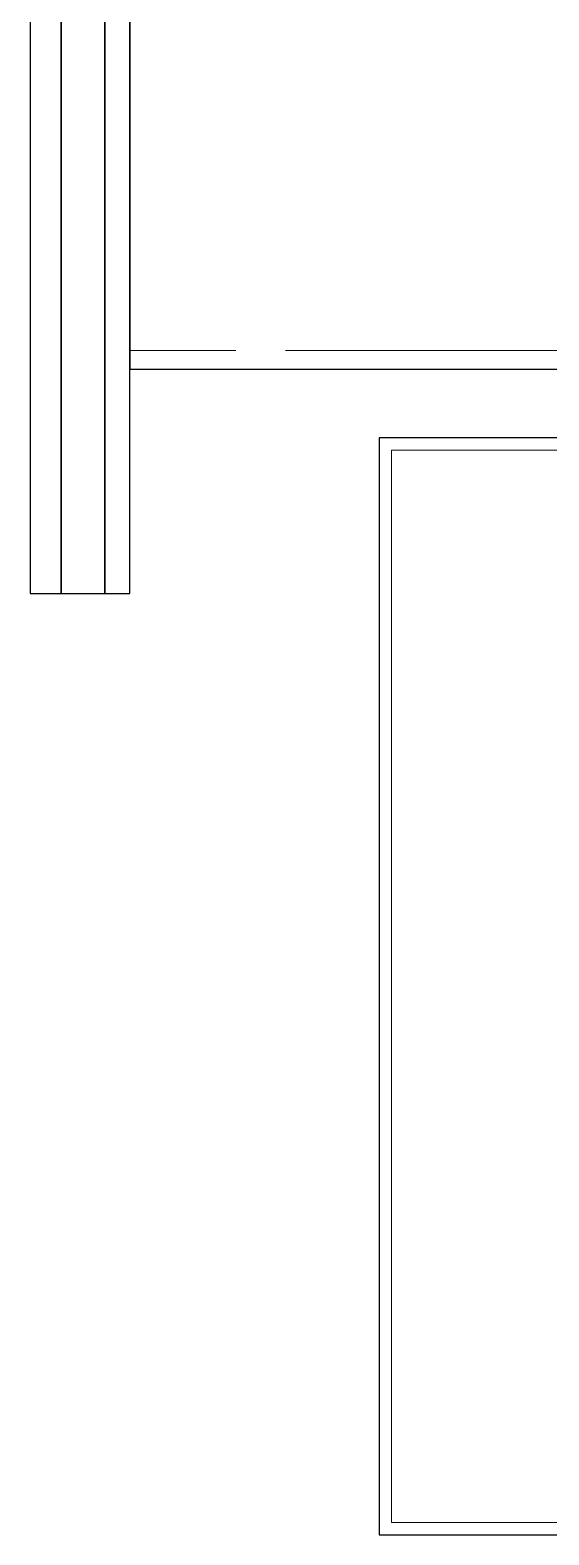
# Model space of a CAD drawing. Header units: metres. Extents: x 531263 to 531754, y 2674954 to 2675327.
# Drawn here: x 531500.8584 to 531500.9736, y 2675217.7459 to 2675218.0797 of the extents above; entities that cross this region are included whole.
import ezdxf

# ---------------------------------------------------------------- set-up
doc = ezdxf.new("R2010")
doc.units = ezdxf.units.M
doc.header["$MEASUREMENT"] = 0
doc.linetypes.add('PDF_IMPORT', pattern=[1, 0.8, -0.2])
doc.layers.add('IDT', color=7, linetype='Continuous')

# ---------------------------------------------------------------- blocks, each defined once
blk = doc.blocks.new('IDT')
at = {"layer": 'IDT', "color": 0, "lineweight": 25}
for p, q in [((16.8234, 10.01299), (16.5689, 10.01299)), ((16.8234, 9.76955), (16.8234, 10.01299)), ((16.88426, 9.80413), (16.87873, 9.80413)), ((16.87873, 9.80413), (16.87873, 8.9452)), ((16.88426, 8.9452), (16.88426, 9.80413)), ((16.89394, 9.80413), (16.88426, 9.80413)), ((16.88426, 9.80413), (16.88426, 8.9452)), ((16.89394, 8.9452), (16.89394, 9.80413)), ((16.90086, 9.80413), (16.89394, 9.80413)), ((16.89394, 9.80413), (16.89394, 8.9452)), ((16.90086, 8.9452), (16.90086, 9.80413)), ((16.5689, 9.76955), (16.8234, 9.76955)), ((16.87873, 9.75434), (14.77772, 9.75434)), ((16.87873, 8.99637), (16.87873, 9.75434))]:
    blk.add_line(p, q, dxfattribs=at)
at = {"layer": 'IDT', "color": 0, "lineweight": 13}
for p, q in [((16.82064, 10.01022), (16.5689, 10.01022)), ((16.82064, 9.77232), (16.82064, 10.01022)), ((16.5689, 9.77232), (16.82064, 9.77232)), ((16.87873, 9.75019), (16.85521, 9.75019)), ((16.87873, 9.00052), (16.87873, 9.75019))]:
    blk.add_line(p, q, dxfattribs=at)
at = {"layer": 'IDT', "color": 0, "linetype": 'PDF_IMPORT', "lineweight": 13, "ltscale": 0.014167}
blk.add_line((16.84415, 9.75019), (14.77772, 9.75019), dxfattribs=at)

msp = doc.modelspace()

# ---------------------------------------------------------------- block references
at = {"layer": 'IDT', "color": 8, "rotation": 180}
msp.add_blockref('IDT', (531517.75928, 2675227.75885), dxfattribs=at)

doc.saveas('drawing.dxf')
